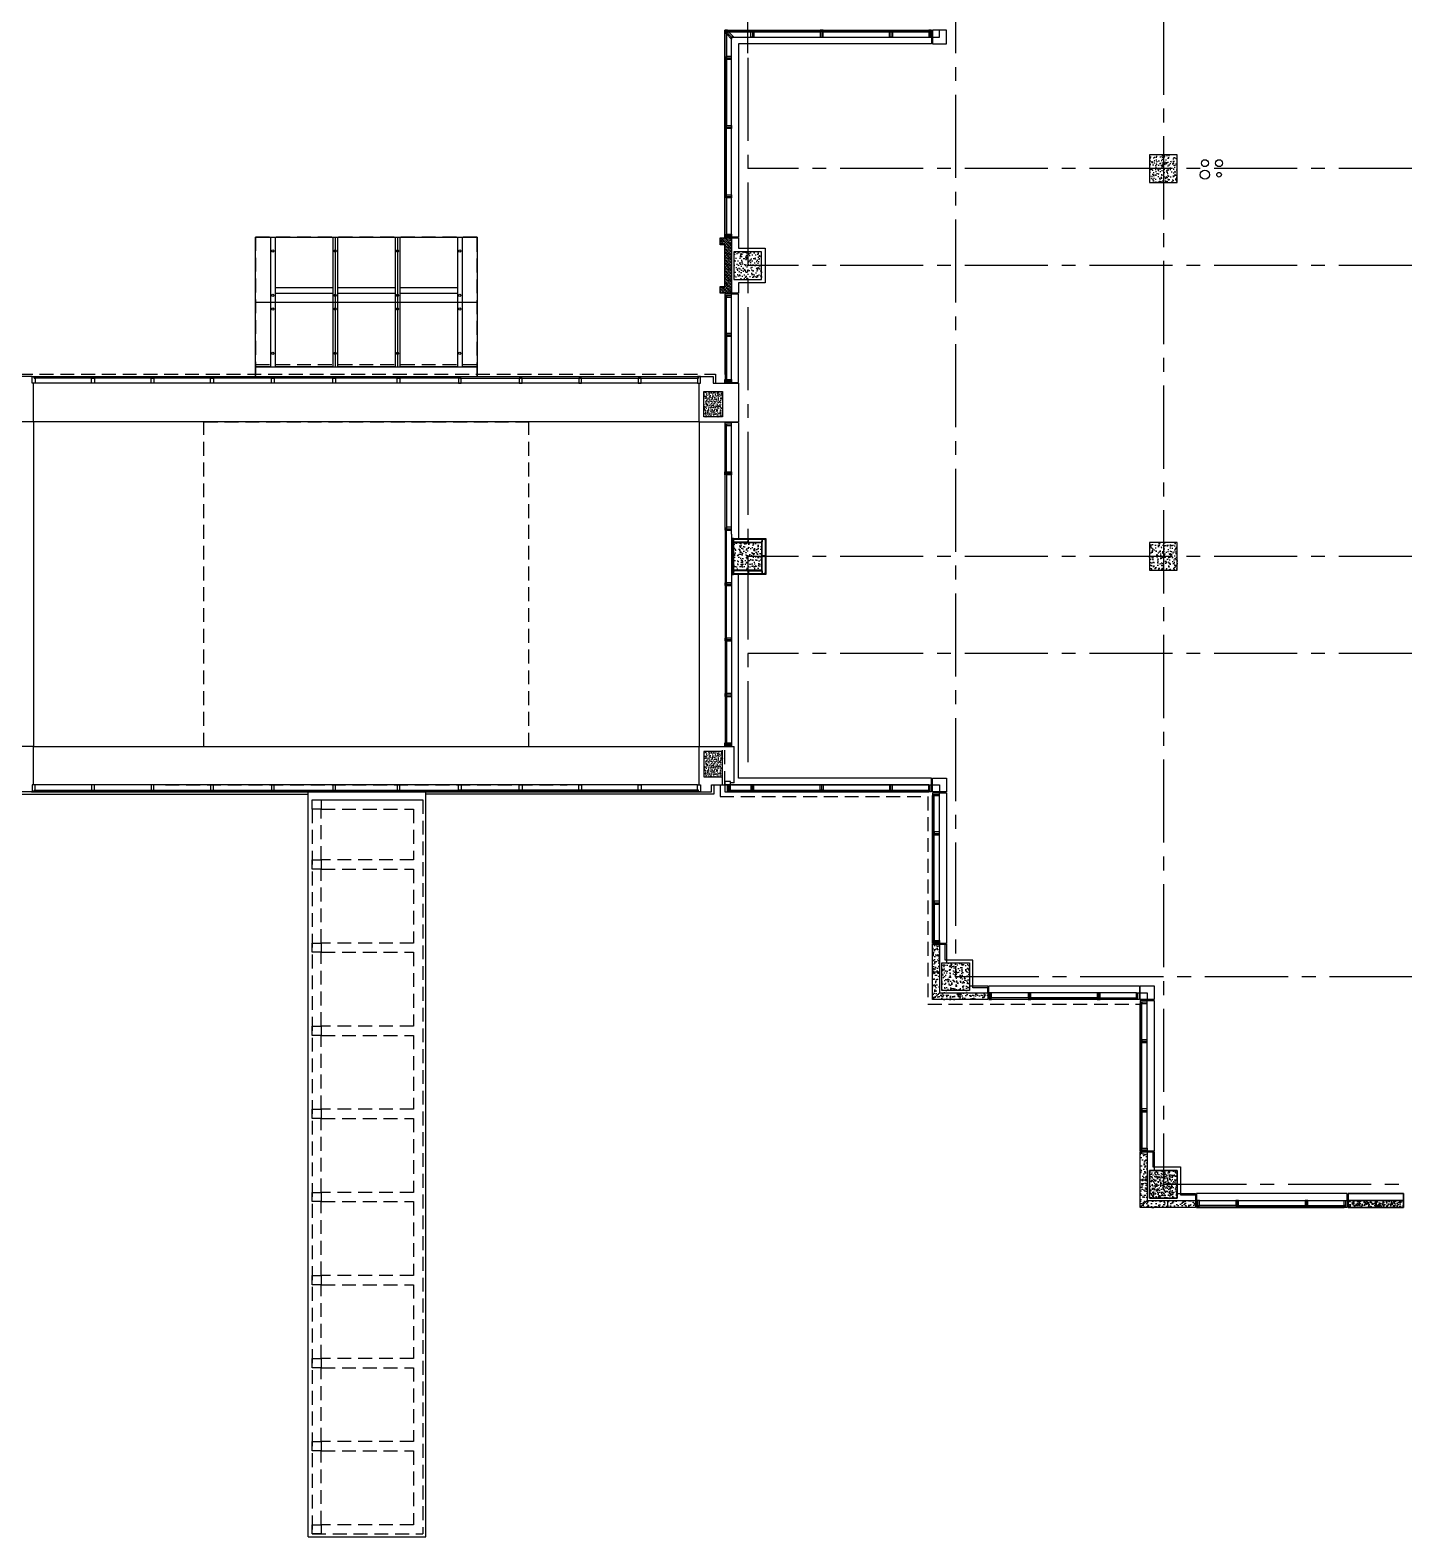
# Model space of a CAD drawing. Header units: inches. Extents: x 2920 to 9107, y 1541 to 7121.
# Drawn here: x 5722 to 6912, y 5025 to 6330 of the extents above; entities that cross this region are included whole.
import ezdxf

# ---------------------------------------------------------------- set-up
doc = ezdxf.new("R2010")
doc.units = ezdxf.units.IN
doc.header["$LTSCALE"] = 96
doc.header["$MEASUREMENT"] = 0
doc.header["$PDSIZE"] = 1.5
doc.linetypes.add('CENTER2', pattern=[1.125, 0.75, -0.125, 0.125, -0.125])
doc.linetypes.add('HIDDEN2', pattern=[0.1875, 0.125, -0.0625])
doc.layers.get('0').update_dxf_attribs({"color": 60, "linetype": 'CONTINUOUS'})
for name, color, linetype in [('A-CYAN', 4, 'CONTINUOUS'), ('A-RED', 1, 'CONTINUOUS'), ('A-RM NAMES 96', 4, 'CONTINUOUS'), ('A-Shade', 254, 'CONTINUOUS'), ('A_0_BLDGRD', 35, 'CENTER2'), ('A_0_CONST', 11, 'CONTINUOUS'), ('A_0_CW_MTL', 3, 'CONTINUOUS'), ('A_0_DIMGRD', 9, 'CENTER2'), ('A_1-7_CW_PC', 2, 'CONTINUOUS'), ('A_1-7_CW_PC_H', 6, 'CONTINUOUS'), ('A_1-8_COL', 7, 'CONTINUOUS'), ('A_1-8_COL_H', 6, 'CONTINUOUS'), ('A_1-8_COL_TEN_GYP', 2, 'CONTINUOUS'), ('A_1-8_CW_GLASS', 1, 'CONTINUOUS'), ('A_1-8_CW_GYP', 2, 'CONTINUOUS'), ('A_1-8_CW_MULL', 2, 'CONTINUOUS'), ('A_1-8_CW_PC', 2, 'CONTINUOUS'), ('A_1-8_CW_PC_H', 6, 'CONTINUOUS'), ('A_1-8_CW_SILL', 9, 'CONTINUOUS'), ('A_1-8_SLEEVE', 9, 'CONTINUOUS'), ('A_1_COL', 7, 'CONTINUOUS'), ('A_1_CW_GLASS', 1, 'CONTINUOUS'), ('A_1_CW_MULL', 2, 'CONTINUOUS'), ('A_2-8_CW_GLASS', 1, 'CONTINUOUS'), ('A_2-8_CW_GYP', 2, 'CONTINUOUS'), ('A_2-8_CW_MULL', 2, 'CONTINUOUS'), ('A_2-8_CW_PC', 2, 'CONTINUOUS'), ('A_2-8_CW_PC_H', 6, 'CONTINUOUS'), ('A_2-8_CW_SILL', 9, 'CONTINUOUS'), ('A_2-FINE', 1, 'CONTINUOUS'), ('A_2_BULKHD', 1, 'CONTINUOUS'), ('A_CLG', 1, 'CONTINUOUS'), ('COVERED WALK', 1, 'CONTINUOUS'), ('Option 3 Floor Pattern', 253, 'CONTINUOUS')]:
    doc.layers.add(name, color=color, linetype=linetype)
pattern_1 = [(140, (-4476, -6744), (0.6275213, 7.172602), [0.75, -8.25]), (85, (-4476, -6744), (-7.5219213, -1.3875133), [0.6, -6.6]), (190.4514, (-4475.948, -6743.402), (-6.8943954, 5.785094), [0.637402, -7.011421]), (136.1842, (-4478, -6744), (1.65519, 10.6724105), [1.125, -12.375]), (186.6356, (-4477.862, -6743.111), (-9.741179, 9.346627), [0.956103, -10.51713]), (81.1842, (-4478, -6744), (-9.741186, 9.34662), [0.9, -9.9]), (111, (-4477.5, -6743), (4.026189, 5.9690705), [0.75, -8.25]), (56, (-4477.5, -6743), (-7.2515005, 2.433153), [0.6, -6.6]), (161.4514, (-4477.1645, -6742.5026), (-3.225305, 8.402226), [0.637402, -7.011421]), (127.5, (-4476, -6744), (-3.3289385, 0.12159855), [0, -6.52, 0, -6.7, 0, -6.625]), (97.5, (-4476, -6744), (-3.9441171, 2.6306954), [0, -3.82, 0, -6.37, 0, -2.525]), (57.5, (-4476, -6746.23), (0.2255487, 5.3382244), [0, -2.5, 0, -7.8, 0, -10.35]), (47.5, (-4476, -6747.23), (-1.0010498, 5.8318617), [0, -3.25, 0, -5.18, 0, -7.35])]

# ---------------------------------------------------------------- blocks, each defined once
blk = doc.blocks.new('COL_1-8_24X24')
at = {"layer": 'A_1-8_COL_H'}
h = blk.add_hatch(dxfattribs=at)
h.set_pattern_fill('AR-CONC,_I', color=256, style=2)
h.set_pattern_definition([(50, (-6180, -6718.462), (7.172602, -0.6275213), [0.75, -8.25]), (355, (-6180, -6718.462), (-1.3875133, 7.5219213), [0.6, -6.6]), (100.4514, (-6179.402, -6718.5144), (5.785094, 6.8943954), [0.637402, -7.011421]), (46.1842, (-6180, -6716.462), (10.6724105, -1.65519), [1.125, -12.375]), (96.6356, (-6179.111, -6716.6), (9.346627, 9.741179), [0.956103, -10.51713]), (351.1842, (-6180, -6716.462), (9.34662, 9.741186), [0.9, -9.9]), (21, (-6179, -6716.962), (5.9690705, -4.026189), [0.75, -8.25]), (326, (-6179, -6716.962), (2.4331533, 7.2515005), [0.6, -6.6]), (71.4514, (-6178.5026, -6717.2976), (8.4022263, 3.225305), [0.637402, -7.011421]), (37.5, (-6180, -6718.462), (0.12159855, 3.32893854), [0, -6.52, 0, -6.7, 0, -6.625]), (7.5, (-6180, -6718.462), (2.6306954, 3.9441171), [0, -3.82, 0, -6.37, 0, -2.525]), (327.5, (-6182.23, -6718.462), (5.3382244, -0.2255487), [0, -2.5, 0, -7.8, 0, -10.35]), (317.5, (-6183.23, -6718.462), (5.8318617, 1.0010498), [0, -3.25, 0, -5.18, 0, -7.35])])
h.paths.add_polyline_path([(-12, -12), (12, -12), (12, 12), (-12, 12)])
at = {"layer": 'A_0_CONST'}
blk.add_point((0, 0), dxfattribs=at)
at = {"layer": 'A_1-8_COL'}
blk.add_lwpolyline([(-12, -12), (12, -12), (12, 12), (-12, 12)], close=True, dxfattribs=at)
blk = doc.blocks.new('MUL_1-8_EX2')
at = {"layer": 'A_0_CONST'}
blk.add_line((0, 0), (0, -6), dxfattribs=at)
at = {"layer": 'A_1-8_CW_MULL'}
blk.add_lwpolyline([(-1.25, -6), (-1.25, 0), (1.25, 0), (1.25, -0.5), (0.5, -0.5), (0.5, -1.5), (1.25, -1.5), (1.25, -6)], close=True, dxfattribs=at)
blk = doc.blocks.new('MUL_1-8_EX1')
at = {"layer": 'A_0_CONST'}
blk.add_line((0, 0), (0, -6), dxfattribs=at)
at = {"layer": 'A_1-8_CW_MULL'}
blk.add_lwpolyline([(0.5, -1.5), (1.25, -1.5), (1.25, -6), (-1.25, -6), (-1.25, -1.5), (-0.5, -1.5), (-0.5, -0.5), (-1.25, -0.5), (-1.25, 0), (1.25, 0), (1.25, -0.5), (0.5, -0.5)], close=True, dxfattribs=at)
blk = doc.blocks.new('MUL_1-8_EX4')
at = {"layer": 'A_0_CONST'}
blk.add_line((0, 0), (-6, -6), dxfattribs=at)
at = {"layer": 'A_1-8_CW_MULL'}
blk.add_lwpolyline([(0, 0), (-2.5, 0), (-2.5, -0.5), (-1.8, -0.5), (-1.8, -1.5), (-3.3, -1.5), (-7.8, -6), (-6, -6), (-6, -7.8), (-1.5, -3.3), (-1.5, -1.8), (-0.5, -1.8), (-0.5, -2.5), (0, -2.5)], close=True, dxfattribs=at)
blk = doc.blocks.new('PRE_1-8_COL1')
at = {"layer": 'A_1-8_CW_PC_H'}
h = blk.add_hatch(dxfattribs=at)
h.set_pattern_fill('AR-CONC', color=256, style=0)
h.set_pattern_definition([(50, (-5100, -6744), (7.172602, -0.6275213), [0.75, -8.25]), (355, (-5100, -6744), (-1.3875133, 7.5219213), [0.6, -6.6]), (100.4514, (-5099.402, -6744.052), (5.785094, 6.8943954), [0.637402, -7.011421]), (46.1842, (-5100, -6742), (10.6724105, -1.65519), [1.125, -12.375]), (96.6356, (-5099.111, -6742.138), (9.346627, 9.741179), [0.956103, -10.51713]), (351.1842, (-5100, -6742), (9.34662, 9.741186), [0.9, -9.9]), (21, (-5099, -6742.5), (5.9690705, -4.026189), [0.75, -8.25]), (326, (-5099, -6742.5), (2.433153, 7.2515005), [0.6, -6.6]), (71.4514, (-5098.5026, -6742.8355), (8.4022263, 3.225305), [0.637402, -7.011421]), (37.5, (-5100, -6744), (0.12159855, 3.3289385), [0, -6.52, 0, -6.7, 0, -6.625]), (7.5, (-5100, -6744), (2.6306954, 3.9441171), [0, -3.82, 0, -6.37, 0, -2.525]), (327.5, (-5102.23, -6744), (5.3382244, -0.2255487), [0, -2.5, 0, -7.8, 0, -10.35]), (317.5, (-5103.23, -6744), (5.8318617, 1.0010498), [0, -3.25, 0, -5.18, 0, -7.35])])
h.paths.add_polyline_path([(-24, -6), (24, -6), (24, 0), (-24, 0)])
at = {"layer": 'A_0_CONST'}
blk.add_line((0, 0), (0, -6), dxfattribs=at)
at = {"layer": 'A_1-8_CW_PC'}
blk.add_lwpolyline([(-24, -6), (24, -6), (24, 0), (-24, 0)], close=True, dxfattribs=at)
blk = doc.blocks.new('PRE_1-8_COL2')
at = {"layer": 'A_1-8_CW_PC_H'}
h = blk.add_hatch(dxfattribs=at)
h.set_pattern_fill('AR-CONC', color=256, angle=90, style=0)
h.set_pattern_definition([(140, (-4476, -6744), (0.6275213, 7.172602), [0.75, -8.25]), (85, (-4476, -6744), (-7.5219213, -1.3875133), [0.6, -6.6]), (190.4514, (-4475.948, -6743.402), (-6.8943954, 5.785094), [0.637402, -7.011421]), (136.1842, (-4478, -6744), (1.65519, 10.6724105), [1.125, -12.375]), (186.6356, (-4477.862, -6743.111), (-9.741179, 9.346627), [0.956103, -10.51713]), (81.1842, (-4478, -6744), (-9.741186, 9.34662), [0.9, -9.9]), (111, (-4477.5, -6743), (4.026189, 5.9690705), [0.75, -8.25]), (56, (-4477.5, -6743), (-7.2515005, 2.433153), [0.6, -6.6]), (161.4514, (-4477.1645, -6742.5026), (-3.225305, 8.402226), [0.637402, -7.011421]), (127.5, (-4476, -6744), (-3.3289385, 0.12159855), [0, -6.52, 0, -6.7, 0, -6.625]), (97.5, (-4476, -6744), (-3.9441171, 2.6306954), [0, -3.82, 0, -6.37, 0, -2.525]), (57.5, (-4476, -6746.23), (0.2255487, 5.3382244), [0, -2.5, 0, -7.8, 0, -10.35]), (47.5, (-4476, -6747.23), (-1.0010498, 5.8318617), [0, -3.25, 0, -5.18, 0, -7.35])])
h.paths.add_polyline_path([(6, -48), (6, -6), (48, -6), (48, 0), (0, 0), (0, -48)])
at = {"layer": 'A_0_CONST'}
for p, q in [((6, -6), (0, 0)), ((24, 0), (24, -6)), ((0, -24), (6, -24))]:
    blk.add_line(p, q, dxfattribs=at)
at = {"layer": 'A_1-8_CW_PC'}
blk.add_lwpolyline([(6, -48), (6, -6), (48, -6), (48, 0), (0, 0), (0, -48)], close=True, dxfattribs=at)
blk = doc.blocks.new('MUL_2-8_EX2')
at = {"layer": 'A_0_CONST'}
blk.add_line((0, 0), (0, -6), dxfattribs=at)
at = {"layer": 'A_2-8_CW_MULL'}
blk.add_lwpolyline([(-1.25, -6), (-1.25, 0), (1.25, 0), (1.25, -0.5), (0.5, -0.5), (0.5, -1.5), (1.25, -1.5), (1.25, -6)], close=True, dxfattribs=at)
blk = doc.blocks.new('MUL_2-8_EX1')
at = {"layer": 'A_0_CONST'}
blk.add_line((0, 0), (0, -6), dxfattribs=at)
at = {"layer": 'A_2-8_CW_MULL'}
blk.add_lwpolyline([(-0.5, -1.5), (-1.25, -1.5), (-1.25, -6), (1.25, -6), (1.25, -1.5), (0.5, -1.5), (0.5, -0.5), (1.25, -0.5), (1.25, 0), (-1.25, 0), (-1.25, -0.5), (-0.5, -0.5)], close=True, dxfattribs=at)
blk = doc.blocks.new('PRE_2-8_COL2')
at = {"layer": 'A_2-8_CW_PC_H'}
h = blk.add_hatch(dxfattribs=at)
h.set_pattern_fill('AR-CONC', color=256, angle=90, style=0)
h.set_pattern_definition(pattern_1)
h.paths.add_polyline_path([(6, -48), (6, -6), (48, -6), (48, 0), (0, 0), (0, -48)])
at = {"layer": 'A_2-8_CW_PC'}
blk.add_lwpolyline([(6, -48), (6, -6), (48, -6), (48, 0), (0, 0), (0, -48)], close=True, dxfattribs=at)
blk = doc.blocks.new('PRE_1-7_COL2')
at = {"layer": 'A_1-7_CW_PC_H'}
h = blk.add_hatch(dxfattribs=at)
h.set_pattern_fill('AR-CONC', color=256, angle=90, style=0)
h.set_pattern_definition(pattern_1)
h.paths.add_polyline_path([(6, -48), (6, -6), (48, -6), (48, 0), (0, 0), (0, -48)])
at = {"layer": 'A_0_CONST'}
for p, q in [((6, -6), (0, 0)), ((24, 0), (24, -6)), ((0, -24), (6, -24))]:
    blk.add_line(p, q, dxfattribs=at)
at = {"layer": 'A_1-7_CW_PC'}
blk.add_lwpolyline([(6, -48), (6, -6), (48, -6), (48, 0), (0, 0), (0, -48)], close=True, dxfattribs=at)
blk = doc.blocks.new('2.5in-C-Stud')
at = {"layer": 'A-CYAN'}
for p, q in [((0, 1), (0, 0)), ((0, 1), (0.25, 1)), ((0, 0), (2.5, 0)), ((0.0625, 0.9375), (0.25, 0.9375)), ((0.0625, 0.0625), (0.0625, 0.9375)), ((2.4375, 0.0625), (0.0625, 0.0625)), ((0.25, 0.9375), (0.25, 1)), ((2.5, 1), (2.25, 1)), ((2.25, 0.9375), (2.25, 1)), ((2.4375, 0.9375), (2.25, 0.9375)), ((2.4375, 0.9375), (2.4375, 0.0625)), ((2.5, 0), (2.5, 1))]:
    blk.add_line(p, q, dxfattribs=at)

msp = doc.modelspace()

# ---------------------------------------------------------------- hatches: boundary and pattern name
at = {"linetype": 'Continuous'}
h = msp.add_hatch(dxfattribs=at)
h.set_pattern_fill('AR-CONC', color=6, scale=0.5, angle=540, style=0)
h.set_pattern_definition([(230, (60531.227, 43932.4945), (-3.58630091, 0.31376067), [0.375, -4.125]), (175, (60531.227, 43932.4945), (0.69375667, -3.76096067), [0.3, -3.3]), (280.4514, (60530.928, 43932.5206), (-2.8925469, -3.44719771), [0.31870095, -3.50571056]), (226.1842, (60531.227, 43931.4945), (-5.33620524, 0.82759507), [0.5625, -6.1875]), (276.6356, (60530.782, 43931.5634), (-4.67331353, -4.87058935), [0.47805144, -5.258565]), (171.1842, (60531.227, 43931.4945), (-4.67330973, -4.870593), [0.45, -4.95]), (201, (60530.727, 43931.7445), (-2.98453526, 2.01309445), [0.375, -4.125]), (146, (60530.727, 43931.7445), (-1.21657666, -3.62575023), [0.3, -3.3]), (251.4514, (60530.478, 43931.9122), (-4.20111314, -1.61265248), [0.31870095, -3.50571056]), (217.5, (60531.2269, 43932.4945), (-0.060799277, -1.66446927), [0, -3.26, 0, -3.35, 0, -3.3125]), (187.5, (60531.2269, 43932.4945), (-1.315347687, -1.97205856), [0, -1.91, 0, -3.185, 0, -1.2625]), (147.5, (60532.3419, 43932.4945), (-2.66911218, 0.11277436), [0, -1.25, 0, -3.9, 0, -5.175]), (137.5, (60532.8419, 43932.4945), (-2.91593085, -0.50052491), [0, -1.625, 0, -2.59, 0, -3.675])])
h.paths.add_polyline_path([(6306, 6017), (6322, 6017), (6322, 5995), (6306, 5995)])
h = msp.add_hatch(dxfattribs=at)
h.set_pattern_fill('AR-CONC', color=6, scale=0.5, angle=540, style=0)
h.set_pattern_definition([(230, (60531.227, 43620.4945), (-3.58630091, 0.31376067), [0.375, -4.125]), (175, (60531.227, 43620.4945), (0.69375667, -3.76096067), [0.3, -3.3]), (280.4514, (60530.928, 43620.5206), (-2.8925469, -3.44719771), [0.31870095, -3.50571056]), (226.1842, (60531.227, 43619.4945), (-5.33620524, 0.82759507), [0.5625, -6.1875]), (276.6356, (60530.782, 43619.5634), (-4.67331353, -4.87058935), [0.47805144, -5.258565]), (171.1842, (60531.227, 43619.4945), (-4.67330973, -4.870593), [0.45, -4.95]), (201, (60530.727, 43619.7445), (-2.98453526, 2.01309445), [0.375, -4.125]), (146, (60530.727, 43619.7445), (-1.21657666, -3.62575023), [0.3, -3.3]), (251.4514, (60530.478, 43619.9122), (-4.20111314, -1.61265248), [0.31870095, -3.50571056]), (217.5, (60531.2269, 43620.4945), (-0.060799277, -1.66446927), [0, -3.26, 0, -3.35, 0, -3.3125]), (187.5, (60531.2269, 43620.4945), (-1.315347687, -1.97205856), [0, -1.91, 0, -3.185, 0, -1.2625]), (147.5, (60532.3419, 43620.4945), (-2.66911218, 0.11277436), [0, -1.25, 0, -3.9, 0, -5.175]), (137.5, (60532.8419, 43620.4945), (-2.91593085, -0.50052491), [0, -1.625, 0, -2.59, 0, -3.675])])
h.paths.add_polyline_path([(6306, 5705), (6322, 5705), (6322, 5683), (6306, 5683)])
h = msp.add_hatch(dxfattribs=at)
h.set_pattern_fill('AR-CONC', color=6, scale=0.5, angle=540, style=0)
h.set_pattern_definition([(230, (60531.227, 43620.4945), (-3.58630091, 0.31376067), [0.375, -4.125]), (175, (60531.227, 43620.4945), (0.69375667, -3.76096067), [0.3, -3.3]), (280.4514, (60530.928, 43620.5206), (-2.8925469, -3.44719771), [0.31870095, -3.50571056]), (226.1842, (60531.227, 43619.4945), (-5.33620524, 0.82759507), [0.5625, -6.1875]), (276.6356, (60530.782, 43619.5634), (-4.67331353, -4.87058935), [0.47805144, -5.258565]), (171.1842, (60531.227, 43619.4945), (-4.67330973, -4.870593), [0.45, -4.95]), (201, (60530.727, 43619.7445), (-2.98453526, 2.01309445), [0.375, -4.125]), (146, (60530.727, 43619.7445), (-1.21657666, -3.62575023), [0.3, -3.3]), (251.4514, (60530.478, 43619.9122), (-4.20111314, -1.61265248), [0.31870095, -3.50571056]), (217.5, (60531.2269, 43620.4945), (-0.060799277, -1.66446927), [0, -3.26, 0, -3.35, 0, -3.3125]), (187.5, (60531.2269, 43620.4945), (-1.315347687, -1.97205856), [0, -1.91, 0, -3.185, 0, -1.2625]), (147.5, (60532.3419, 43620.4945), (-2.66911218, 0.11277436), [0, -1.25, 0, -3.9, 0, -5.175]), (137.5, (60532.8419, 43620.4945), (-2.91593085, -0.50052491), [0, -1.625, 0, -2.59, 0, -3.675])])
h.paths.add_polyline_path([(6306, 5705), (6322, 5705), (6322, 5683), (6306, 5683)])
at = {"layer": 'A-Shade', "linetype": 'Continuous'}
msp.add_hatch(color=256, dxfattribs=at).paths.add_polyline_path([(6320, 6102), (6320, 6108), (6324, 6108), (6324, 6144), (6320, 6144), (6320, 6150), (6330, 6150), (6330, 6102)])
at = {"layer": 'A_0_CW_MTL'}
h = msp.add_hatch(dxfattribs=at)
h.set_pattern_fill('BRASS', color=8, scale=9, angle=585, style=0)
h.set_pattern_definition([(315, (12770.8493, 2455.5197), (-1.59099026, -1.59099026), []), (315, (12770.0538, 2454.7242), (-1.59099026, -1.59099026), [1.125, -0.5625])])
h.paths.add_polyline_path([(6320, 6102), (6320, 6108), (6324, 6108), (6324, 6144), (6320, 6144), (6320, 6150), (6330, 6150), (6330, 6102)])

# ---------------------------------------------------------------- linework, layer by layer
for points in [[(5775.4994434, 6028.4999055), (5777.9994434, 6028.5), (5777.9996134, 6024), (5775.4996134, 6023.9999055), (5775.4994434, 6028.4999055)], [(5826.9993836, 6028.4999055), (5829.4993836, 6028.5), (5829.4995536, 6024), (5826.9995536, 6023.9999055), (5826.9993836, 6028.4999055)], [(5878.4993238, 6028.4999528), (5880.9993238, 6028.5000472), (5880.9994938, 6024.0000472), (5878.4994938, 6023.9999528), (5878.4993238, 6028.4999528)], [(5931.2494906, 6028.4999528), (5933.7494906, 6028.5000472), (5933.7496606, 6024.0000472), (5931.2496606, 6023.9999528), (5931.2494906, 6028.4999528)], [(5984.3808374, 6028.4999528), (5986.8808374, 6028.5000472), (5986.8810074, 6024.0000472), (5984.3810074, 6023.9999528), (5984.3808374, 6028.4999528)], [(6040.1308374, 6028.4999528), (6042.6308374, 6028.5000472), (6042.6310074, 6024.0000472), (6040.1310074, 6023.9999528), (6040.1308374, 6028.4999528)], [(6095.7558374, 6028.5), (6093.2558374, 6028.4999055), (6093.2560074, 6023.9999055), (6095.7560074, 6024), (6095.7558374, 6028.5)], [(6148.4992041, 6028.5000944), (6145.9992041, 6028.5), (6145.9993741, 6024), (6148.4993741, 6024.0000944), (6148.4992041, 6028.5000944)], [(6199.9991443, 6028.5), (6197.4991443, 6028.4999055), (6197.4993143, 6023.9999055), (6199.9993143, 6024), (6199.9991443, 6028.5)], [(6251.4990845, 6028.5), (6248.9990845, 6028.4999055), (6248.9992545, 6023.9999055), (6251.4992545, 6024), (6251.4990845, 6028.5)], [(5775.4994434, 5671.5000944), (5777.9994434, 5671.5), (5777.9996134, 5676), (5775.4996134, 5676.0000944), (5775.4994434, 5671.5000944)], [(5826.9993836, 5671.5000944), (5829.4993836, 5671.5), (5829.4995536, 5676), (5826.9995536, 5676.0000944), (5826.9993836, 5671.5000944)], [(5878.4993238, 5671.5000472), (5880.9993238, 5671.4999528), (5880.9994938, 5675.9999528), (5878.4994938, 5676.0000472), (5878.4993238, 5671.5000472)], [(5931.2494906, 5671.5000472), (5933.7494906, 5671.4999528), (5933.7496606, 5675.9999528), (5931.2496606, 5676.0000472), (5931.2494906, 5671.5000472)], [(5984.3808374, 5671.5000472), (5986.8808374, 5671.4999528), (5986.8810074, 5675.9999528), (5984.3810074, 5676.0000472), (5984.3808374, 5671.5000472)], [(6040.1308374, 5671.5000472), (6042.6308374, 5671.4999528), (6042.6310074, 5675.9999528), (6040.1310074, 5676.0000472), (6040.1308374, 5671.5000472)], [(6095.7558374, 5671.5), (6093.2558374, 5671.5000944), (6093.2560074, 5676.0000944), (6095.7560074, 5676), (6095.7558374, 5671.5)], [(6148.4992041, 5671.4999055), (6145.9992041, 5671.5), (6145.9993741, 5676), (6148.4993741, 5675.9999055), (6148.4992041, 5671.4999055)], [(6199.9991443, 5671.5), (6197.4991443, 5671.5000944), (6197.4993143, 5676.0000944), (6199.9993143, 5676), (6199.9991443, 5671.5)], [(6251.4990845, 5671.5), (6248.9990845, 5671.5000944), (6248.9992545, 5676.0000944), (6251.4992545, 5676), (6251.4990845, 5671.5)]]:
    msp.add_lwpolyline(points)
at = {"layer": 'A-RED'}
for points in [[(6331.5, 5874.5), (6331.5, 5886.5)], [(6343.5, 5886.5), (6332.5, 5886.5)], [(6344.5, 5886.5), (6355.5, 5886.5)], [(6356.5, 5874.5), (6356.5, 5886.5)], [(6331.5, 5861.5), (6331.5, 5874.5)], [(6356.5, 5861.5), (6356.5, 5873.5)], [(6343.5, 5861.5), (6332.5, 5861.5)], [(6344.5, 5861.5), (6355.5, 5861.5)]]:
    msp.add_lwpolyline(points, dxfattribs=at)
at = {"layer": 'A-RM NAMES 96', "linetype": 'Continuous'}
for points in [[(6330.71875, 5858.375), (6330.6875, 5858.375), (6330.65625, 5858.375), (6330.65625, 5889.625), (6330.71875, 5889.625), (6330.71875, 5889.625)], [(6330.71875, 5889.625), (6331.46875, 5889.625), (6331.46875, 5889.5625), (6330.71875, 5889.5625)], [(6330.71875, 5889.5625), (6330.71875, 5858.4375)], [(6330.71875, 5858.375), (6331.46875, 5858.375), (6331.46875, 5858.4375), (6330.71875, 5858.4375)]]:
    msp.add_lwpolyline(points, dxfattribs=at)
at = {"layer": 'A-RM NAMES 96', "linetype": 'Continuous', "const_width": 0.03125}
for points in [[(6330.8036325, 5889.4913815), (6330.8036325, 5888.7828404), (6331.4252479, 5888.0420933), (6331.4252479, 5887.120198)], [(6331.5, 5889.625), (6331.5, 5889.125), (6332, 5889.125), (6332, 5889.625)], [(6330.8036325, 5858.5086184), (6330.8036325, 5859.2171596), (6331.4252479, 5859.9579066), (6331.4252479, 5860.8798019)], [(6331.5, 5858.375), (6331.5, 5858.875), (6332, 5858.875), (6332, 5858.375)]]:
    msp.add_lwpolyline(points, dxfattribs=at)
at = {"layer": 'A-RM NAMES 96', "linetype": 'Continuous'}
for centre in [(5932.5060074, 6138.75), (5986.5060074, 6138.75), (6040.5060074, 6138.75), (6094.5060074, 6138.75), (5932.5060074, 6100.3179877), (5986.5060074, 6100.3179877), (6040.5060074, 6100.3179877), (6094.5060074, 6100.3179877), (5932.5060074, 6088.3179877), (5986.5060074, 6088.3179877), (6040.5060074, 6088.3179877), (6094.5060074, 6088.3179877), (5932.5060074, 6049.8859754), (5986.5060074, 6049.8859754), (6040.5060074, 6049.8859754), (6094.5060074, 6049.8859754)]:
    msp.add_circle(centre, 1, dxfattribs=at)
at = {"layer": 'A_0_BLDGRD'}
for p, q in [((6704, 6670), (6704, 5330)), ((6524, 6490), (6524, 5510)), ((6344, 6306), (6344, 5695.6092169)), ((8872, 6210), (6344, 6210)), ((8872, 6126), (6344, 6126)), ((8872, 5874), (6344, 5874)), ((8872, 5790), (6344, 5790)), ((6524, 5510), (8872, 5510)), ((6704, 5330), (8872, 5330))]:
    msp.add_line(p, q, dxfattribs=at)
at = {"layer": 'A_0_CW_MTL'}
msp.add_lwpolyline([(6320, 6102), (6320, 6108), (6324, 6108), (6324, 6144), (6320, 6144), (6320, 6150), (6330, 6150), (6330, 6102)], close=True, dxfattribs=at)
at = {"layer": 'A_0_DIMGRD'}
msp.add_line((6344, 6310), (6344, 7086), dxfattribs=at)
at = {"layer": 'A_1-8_COL_TEN_GYP'}
for p, q in [((6332.25, 5677.7442316), (6332.25, 5709.250014)), ((6324, 5670), (6326, 5670)), ((6332.25, 5677.7442316), (6328.9942317, 5677.7442316))]:
    msp.add_line(p, q, dxfattribs=at)
for points in [[(5724.0062464, 6030), (5714.5062464, 6030), (5714.5062464, 6024), (5703, 6024)], [(6331.5, 5889), (6359, 5889), (6359, 5859), (6331.5, 5859)], [(6332, 5889.625), (6359.625, 5889.625), (6359.625, 5858.375), (6332, 5858.375)], [(5725.2562604, 5676), (5725.2562604, 5701.625), (5725.2562604, 5709.25), (5694.7562464, 5709.25), (5694.7562464, 5677.7442316)], [(6301.75, 5676), (6301.75, 5701.625014), (6301.75, 5709.250014), (6332.25, 5709.250014), (6332.25, 5709.250014), (6332.25, 5709.250014)], [(5725.5, 5670), (5714.5062464, 5670), (5714.5062464, 5676), (5703.0062464, 5676), (5703.0062464, 5670)], [(6303, 5670), (6312.5, 5670), (6312.5, 5676), (6324, 5676), (6324, 5670)], [(6328.4942317, 5670), (6326, 5670)], [(6552, 5495.25), (6552, 5500.25), (6539, 5500.25), (6539, 5524.25), (6515, 5524.25), (6515, 5538), (6510, 5538)], [(6690, 5358), (6695, 5358), (6695, 5345), (6719, 5345), (6719, 5321), (6732, 5321), (6732, 5316)]]:
    msp.add_lwpolyline(points, dxfattribs=at)
for points in [[(6324, 5678.9942316), (6324, 5676), (6328.9942317, 5676), (6328.9942317, 5678.9942316)], [(6324, 5670), (6326.4942317, 5670), (6326.4942317, 5676), (6324, 5676)]]:
    msp.add_lwpolyline(points, close=True, dxfattribs=at)
at = {"layer": 'A_1-8_CW_GLASS'}
for p, q in [((6324.5, 6307.25), (6324.5, 6327.5)), ((6325.5, 6326.732233), (6325.5, 6307.25)), ((6346.75, 6329.5), (6326.5, 6329.5)), ((6327.2677669, 6328.5), (6346.75, 6328.5)), ((6349.25, 6329.5), (6406.75, 6329.5)), ((6349.25, 6328.5), (6406.75, 6328.5)), ((6409.25, 6329.5), (6466.75, 6329.5)), ((6409.25, 6328.5), (6466.75, 6328.5)), ((6500.75, 6329.5), (6469.25, 6329.5)), ((6469.25, 6328.5), (6500.75, 6328.5)), ((6324.5, 6304.75), (6324.5, 6247.25)), ((6325.5, 6304.75), (6325.5, 6247.25)), ((6324.5, 6187.25), (6324.5, 6244.75)), ((6325.5, 6187.25), (6325.5, 6244.75)), ((6324.5, 6153.25), (6324.5, 6184.75)), ((6325.5, 6184.75), (6325.5, 6153.25)), ((6324.5120147, 6098.75), (6324.5120147, 6067.25)), ((6325.5120147, 6067.25), (6325.5120147, 6098.75)), ((6324.5120147, 6064.75), (6324.5120147, 6026.5)), ((6325.5120147, 6064.75), (6325.5120147, 6027.25)), ((6326.5, 5671.5), (6346.75, 5671.5)), ((6346.75, 5670.5), (6326.5, 5670.5)), ((6349.25, 5671.5), (6406.75, 5671.5)), ((6349.25, 5670.5), (6406.75, 5670.5)), ((6409.25, 5671.5), (6466.75, 5671.5)), ((6409.25, 5670.5), (6466.75, 5670.5)), ((6469.25, 5671.5), (6500.75, 5671.5)), ((6500.75, 5670.5), (6469.25, 5670.5)), ((6504.5, 5666.75), (6504.5, 5635.25)), ((6505.5, 5635.25), (6505.5, 5666.75)), ((6504.5, 5575.25), (6504.5, 5632.75)), ((6505.5, 5575.25), (6505.5, 5632.75)), ((6504.5, 5541.25), (6504.5, 5572.75)), ((6505.5, 5572.75), (6505.5, 5541.25)), ((6586.75, 5491.5), (6555.25, 5491.5)), ((6555.25, 5490.5), (6586.75, 5490.5)), ((6646.75, 5491.5), (6589.25, 5491.5)), ((6646.75, 5490.5), (6589.25, 5490.5)), ((6649.25, 5491.5), (6680.75, 5491.5)), ((6680.75, 5490.5), (6649.25, 5490.5)), ((6684.5, 5395.25), (6684.5, 5452.75)), ((6685.5, 5395.25), (6685.5, 5452.75))]:
    msp.add_line(p, q, dxfattribs=at)
at = {"layer": 'A_1-8_CW_GYP'}
for p, q in [((6324, 6150), (6330, 6150)), ((6324, 6150), (6330, 6150)), ((6324, 6150), (6330, 6150)), ((6324, 6150), (6330, 6150)), ((5725.2625931, 5990.75), (5725.2625931, 6024)), ((6301.75, 5990.75), (6301.75, 6024)), ((6336.0120147, 6024), (6336.0066802, 5990.75)), ((6301.75, 5990.75), (6336.0066802, 5990.75))]:
    msp.add_line(p, q, dxfattribs=at)
for points in [[(6329.7818991, 6150), (6336, 6150), (6336, 6141), (6359, 6141), (6359, 6111), (6336, 6111), (6336, 6102), (6330, 6102)], [(5725.2625931, 5990.75), (5725.2625931, 5990.75), (5691, 5990.75), (5691, 5990.75), (5691, 5990.75)], [(6864, 5316), (6864, 5322), (6912, 5322), (6912, 5316)]]:
    msp.add_lwpolyline(points, dxfattribs=at)
at = {"layer": 'A_1-8_CW_MULL'}
msp.add_line((6323.9817388, 6024), (6336.0120147, 6024), dxfattribs=at)
for points in [[(6504, 6324), (6510, 6324), (6510, 6330), (6504, 6330)], [(5724.0062464, 6024), (5724.0062464, 6030), (5726.5062464, 6030), (5726.5062464, 6029.5), (5725.6312464, 6029.5), (5725.6312464, 6028.5), (5726.5062464, 6028.5), (5726.5062464, 6024)], [(6303, 6024), (6303, 6030), (6300.5, 6030), (6300.5, 6029.5), (6301.375, 6029.5), (6301.375, 6028.5), (6300.5, 6028.5), (6300.5, 6024)], [(5724.0062464, 5676), (5724.0062464, 5670), (5726.5062464, 5670), (5726.5062464, 5670.5), (5725.6312464, 5670.5), (5725.6312464, 5671.5), (5726.5062464, 5671.5), (5726.5062464, 5676)], [(6303, 5676), (6303, 5670), (6300.5, 5670), (6300.5, 5670.5), (6301.375, 5670.5), (6301.375, 5671.5), (6300.5, 5671.5), (6300.5, 5676)], [(6504, 5676), (6510, 5676), (6510, 5670), (6504, 5670)]]:
    msp.add_lwpolyline(points, close=True, dxfattribs=at)
for points in [[(6303, 6030), (6314, 6030), (6314, 6024)], [(6314, 6024), (6314, 6024), (6324, 6024)]]:
    msp.add_lwpolyline(points, dxfattribs=at)
at = {"layer": 'A_1-8_CW_SILL'}
for p, q in [((5726.5062464, 6030), (6300.5, 6030)), ((6300.5, 6024), (5726.5062464, 6024)), ((6336.0059182, 5990), (6336.0118022, 5889.625)), ((6336.0058816, 5682), (6336.0119367, 5858.375)), ((5723.5, 5670), (6305.5120147, 5670)), ((6300.5, 5676), (5726.5062464, 5676)), ((6504, 5541.25), (6504, 5666.75)), ((6510, 5541.25), (6510, 5666.75)), ((6680.75, 5496), (6555.25, 5496)), ((6680.75, 5490), (6555.25, 5490))]:
    msp.add_line(p, q, dxfattribs=at)
for points in [[(6324, 6153.25), (6324, 6330), (6500.75, 6330)], [(6503.25, 6324), (6503.25, 6318), (6336, 6318), (6336, 6150.75), (6330, 6150.75)], [(6330, 6153.25), (6330, 6324), (6500.75, 6324)], [(6504, 6324), (6504, 6318), (6516, 6318), (6516, 6330), (6510, 6330)], [(6330.0120147, 6024.75), (6336.0120147, 6024.75), (6336.0120147, 6101.25), (6330.0120147, 6101.25)], [(6504, 5676), (6504, 5682), (6516, 5682), (6516, 5670), (6510, 5670)], [(6510, 5669.25), (6516, 5669.25), (6516, 5538.75), (6510, 5538.75)], [(6552.75, 5496), (6552.75, 5502), (6683.25, 5502), (6683.25, 5496)], [(6863.25, 5316), (6863.25, 5322), (6732.75, 5322), (6732.75, 5316)]]:
    msp.add_lwpolyline(points, dxfattribs=at)
at = {"layer": 'A_1-8_SLEEVE'}
for centre, radius in [((6740, 6214.75), 3), ((6752.25, 6214.75), 3), ((6740, 6204.75), 4), ((6752.25, 6204.75), 2)]:
    msp.add_circle(centre, radius, dxfattribs=at)
at = {"layer": 'A_1_COL'}
for points in [[(6322, 6017), (6322, 5995), (6306, 5995), (6306, 6017), (6322, 6017)], [(6322, 6017), (6322, 5995), (6306, 5995), (6306, 6017), (6322, 6017)], [(6322, 5705), (6306, 5705), (6306, 5683), (6322, 5683), (6322, 5705)], [(6322, 5705), (6306, 5705), (6306, 5683), (6322, 5683), (6322, 5705)]]:
    msp.add_lwpolyline(points, dxfattribs=at)
at = {"layer": 'A_1_CW_GLASS'}
for points in [[(5776.6109189, 6029.4999475), (5776.6108812, 6028.4999475), (5725.610941, 6028.5018742), (5725.6109787, 6029.5018742), (5776.6109189, 6029.4999475)], [(5828.1108591, 6029.498002), (5828.1108214, 6028.498002), (5776.8608812, 6028.4999381), (5776.8609189, 6029.4999381), (5828.1108591, 6029.498002)], [(5879.6107993, 6029.4960564), (5879.6107616, 6028.4960564), (5828.3608214, 6028.4979925), (5828.3608591, 6029.4979925), (5879.6107993, 6029.4960564)], [(5932.3670864, 6029.4960562), (5932.3670486, 6028.4960562), (5879.8607616, 6028.4960469), (5879.8607993, 6029.4960469), (5932.3670864, 6029.4960562)], [(5985.4920129, 6029.4960564), (5985.4919752, 6028.4960564), (5932.6109282, 6028.4960469), (5932.610966, 6029.4960469), (5985.4920129, 6029.4960564)], [(6041.2423129, 6029.4960564), (6041.2422752, 6028.4960564), (5985.742274, 6028.4960469), (5985.7423118, 6029.4960469), (6041.2423129, 6029.4960564)], [(6094.3673129, 6029.4961036), (6094.3672752, 6028.4961036), (6041.4922737, 6028.4960469), (6041.4923115, 6029.4960469), (6094.3673129, 6029.4961036)], [(6094.6107394, 6029.5019781), (6094.6107017, 6028.5019781), (6147.1106419, 6028.4999948), (6147.1106796, 6029.4999948), (6094.6107394, 6029.5019781)], [(6147.3606796, 6029.4999853), (6147.3606419, 6028.4999853), (6198.6105821, 6028.4980492), (6198.6106198, 6029.4980492), (6147.3606796, 6029.4999853)], [(6198.8606198, 6029.4980397), (6198.8605821, 6028.4980397), (6250.1105223, 6028.4961036), (6250.1105601, 6029.4961036), (6198.8606198, 6029.4980397)], [(6250.3605601, 6029.4960942), (6250.3605223, 6028.4960942), (6301.3546941, 6028.4941677), (6301.3547319, 6029.4941677), (6250.3605601, 6029.4960942)], [(5776.6244434, 5671.5038959), (5776.6244056, 5670.5038959), (5725.6244654, 5670.5058225), (5725.6245032, 5671.5058225), (5776.6244434, 5671.5038959)], [(5828.1243836, 5671.5019503), (5828.1243458, 5670.5019503), (5776.8744056, 5670.5038864), (5776.8744434, 5671.5038864), (5828.1243836, 5671.5019503)], [(5879.6243238, 5671.5000047), (5879.624286, 5670.5000047), (5828.3743458, 5670.5019408), (5828.3743836, 5671.5019408), (5879.6243238, 5671.5000047)], [(5932.3806108, 5671.5000045), (5932.380573, 5670.5000045), (5879.874286, 5670.4999953), (5879.8743238, 5671.4999953), (5932.3806108, 5671.5000045)], [(5985.5055374, 5671.5000047), (5985.5054996, 5670.5000047), (5932.6244526, 5670.4999953), (5932.6244904, 5671.4999953), (5985.5055374, 5671.5000047)], [(6041.2558374, 5671.5000047), (6041.2557996, 5670.5000047), (5985.7557984, 5670.4999953), (5985.7558362, 5671.4999953), (6041.2558374, 5671.5000047)], [(6094.3808374, 5671.5000519), (6094.3807996, 5670.5000519), (6041.5057982, 5670.4999953), (6041.5058359, 5671.4999953), (6094.3808374, 5671.5000519)], [(6094.6242639, 5671.5059264), (6094.6242261, 5670.5059264), (6147.1241663, 5670.5039431), (6147.1242041, 5671.5039431), (6094.6242639, 5671.5059264)], [(6147.3742041, 5671.5039336), (6147.3741663, 5670.5039336), (6198.6241065, 5670.5019975), (6198.6241443, 5671.5019975), (6147.3742041, 5671.5039336)], [(6198.8741443, 5671.5019881), (6198.8741065, 5670.5019881), (6250.1240467, 5670.5000519), (6250.1240845, 5671.5000519), (6198.8741443, 5671.5019881)], [(6250.3740845, 5671.5000425), (6250.3740467, 5670.5000425), (6301.3682186, 5670.498116), (6301.3682563, 5671.498116), (6250.3740845, 5671.5000425)]]:
    msp.add_lwpolyline(points, dxfattribs=at)
at = {"layer": 'A_2-8_CW_GLASS'}
for p, q in [((6324.5120147, 5947.25), (6324.5120147, 5988.125)), ((6325.5120147, 5947.25), (6325.5120147, 5988.125)), ((6324.5120147, 5899.25), (6324.5120147, 5944.75)), ((6325.5120147, 5944.75), (6325.5120147, 5899.25)), ((6324.5120147, 5896.75), (6324.5120147, 5851.25)), ((6325.5120147, 5851.25), (6325.5120147, 5896.75)), ((6324.5120147, 5848.75), (6324.5120147, 5803.25)), ((6325.5120147, 5803.25), (6325.5120147, 5848.75)), ((6324.5120147, 5800.75), (6324.5120147, 5755.25)), ((6325.5120147, 5800.75), (6325.5120147, 5755.25)), ((6324.5120147, 5753.5), (6324.5120147, 5711.875)), ((6325.5120147, 5753.5), (6325.5120147, 5711.875)), ((6684.5, 5486.75), (6684.5, 5455.25)), ((6685.5, 5455.25), (6685.5, 5486.75)), ((6684.5, 5395.25), (6684.5, 5452.75)), ((6685.5, 5395.25), (6685.5, 5452.75)), ((6684.5, 5361.25), (6684.5, 5392.75)), ((6685.5, 5392.75), (6685.5, 5361.25)), ((6766.75, 5311.5), (6735.25, 5311.5)), ((6735.25, 5310.5), (6766.75, 5310.5)), ((6769.25, 5311.5), (6826.75, 5311.5)), ((6769.25, 5310.5), (6826.75, 5310.5)), ((6829.25, 5311.5), (6860.75, 5311.5)), ((6860.75, 5310.5), (6829.25, 5310.5))]:
    msp.add_line(p, q, dxfattribs=at)
at = {"layer": 'A_2-8_CW_GYP'}
for points in [[(6510, 5538), (6516, 5538), (6516, 5522)], [(6536, 5502), (6552, 5502), (6552, 5496)], [(6690, 5358), (6696, 5358), (6696, 5342)], [(6716, 5322), (6732, 5322), (6732, 5316)], [(6912, 5316), (6912, 5322), (6864, 5322), (6864, 5316)]]:
    msp.add_lwpolyline(points, dxfattribs=at)
at = {"layer": 'A_2-8_CW_MULL'}
msp.add_lwpolyline([(6684, 5496), (6690, 5496), (6690, 5490), (6684, 5490)], close=True, dxfattribs=at)
at = {"layer": 'A_2-8_CW_SILL'}
for p, q in [((6324.0120147, 6098.75), (6324.0120147, 6031.75)), ((6324.0120147, 5670), (6500.7620147, 5670)), ((6684, 5361.25), (6684, 5486.75)), ((6690, 5361.25), (6690, 5486.75)), ((6735.25, 5316), (6860.75, 5316)), ((6735.25, 5310), (6860.75, 5310))]:
    msp.add_line(p, q, dxfattribs=at)
for points in [[(6330.0120147, 6026), (6330.0120147, 6098.75)], [(6330.0120147, 5893.4166667), (6330.0125565, 5987.5)], [(6330.0120147, 5893.4166667), (6330.0120147, 5710.000014)], [(6330.0120147, 5676), (6330.0120147, 5676), (6500.7620147, 5676)], [(6684, 5496), (6684, 5502), (6696, 5502), (6696, 5490), (6690, 5490)], [(6690, 5489.25), (6696, 5489.25), (6696, 5358.75), (6690, 5358.75)], [(6863.25, 5316), (6863.25, 5322), (6732.75, 5322), (6732.75, 5316)]]:
    msp.add_lwpolyline(points, dxfattribs=at)
at = {"layer": 'A_2-FINE', "linetype": 'HIDDEN2'}
for p, q in [((6109.5060074, 6039.8859754), (5917.5060074, 6039.8859754)), ((5872.7562966, 5990.75), (6154.2562966, 5990.75)), ((5872.7562966, 5709.250014), (5872.7562966, 5990.75)), ((6154.2562966, 5709.250014), (6154.2562966, 5990.75)), ((5872.7562966, 5709.250014), (6154.2562966, 5709.250014)), ((6322, 5676), (6322, 5709.250014)), ((6324, 5676), (6324, 5709.250014)), ((6320.0120147, 5676), (6320.0120147, 5666)), ((6320.0120147, 5676), (6320.0120147, 5666))]:
    msp.add_line(p, q, dxfattribs=at)
for points in [[(5712.5062464, 6024), (5712.5062464, 6032), (6316, 6032), (6316, 6024)], [(6320.0120147, 5666), (6500.0120147, 5666), (6500.0120147, 5486), (6684.0120147, 5486)]]:
    msp.add_lwpolyline(points, dxfattribs=at)
at = {"layer": 'A_2-FINE'}
for points in [[(5712.5062464, 5676), (5712.5062464, 5668), (5963.0120147, 5668)], [(6314.5, 5676), (6314.5, 5668), (6065.0120147, 5668)]]:
    msp.add_lwpolyline(points, dxfattribs=at)
at = {"layer": 'A_2_BULKHD', "linetype": 'Continuous'}
for p, q in [((5725.2625931, 5990.75), (5725.2562604, 5708.625)), ((6301.75, 5990.75), (5725.2625931, 5990.75)), ((6301.75, 5990.75), (6301.75, 5709.250014)), ((5725.2562604, 5709.250014), (6301.75, 5709.250014))]:
    msp.add_line(p, q, dxfattribs=at)
at = {"layer": 'A_CLG', "linetype": 'Continuous'}
for p, q in [((5930.5060074, 6150.75), (5930.5060074, 6037.8859754)), ((5934.5060074, 6150.75), (5934.5060074, 6037.8859754)), ((5984.5060074, 6150.75), (5984.5060074, 6037.8859754)), ((5986.5060074, 6150.75), (5986.5060074, 6037.8859754)), ((5988.5060074, 6150.75), (5988.5060074, 6038.2420495)), ((6038.5060074, 6150.75), (6038.5060074, 6037.8859754)), ((6040.5060074, 6150.75), (6040.5060074, 6037.8859754)), ((6042.5060074, 6150.75), (6042.5060074, 6037.8859754)), ((6092.5060074, 6150.75), (6092.5060074, 6037.8859754)), ((6096.5060074, 6150.75), (6096.5060074, 6037.8859754)), ((5934.5060074, 6107), (5984.5060074, 6107)), ((5934.5060074, 6102), (5984.5060074, 6102)), ((5988.5060074, 6107), (6038.5060074, 6107)), ((5988.5060074, 6102), (6038.5060074, 6102)), ((6042.5060074, 6107), (6092.5060074, 6107)), ((6042.5060074, 6102), (6092.5060074, 6102)), ((5917.5060074, 6094.3179877), (6109.5060074, 6094.3179877)), ((5984.5060074, 6045.7719507), (5984.5060074, 6038.2420495)), ((5988.5060074, 6045.7719507), (5988.5060074, 6037.8859754)), ((5930.5060074, 6038.2420495), (5917.5060074, 6038.2420495)), ((6109.5060074, 6037.8859754), (5917.5060074, 6037.8859754)), ((5984.5060074, 6038.2420495), (5934.5060074, 6038.2420495)), ((6038.5060074, 6038.2420495), (5988.5060074, 6038.2420495)), ((6092.5060074, 6038.2420495), (6042.5060074, 6038.2420495)), ((6109.5060074, 6038.2420495), (6096.5060074, 6038.2420495))]:
    msp.add_line(p, q, dxfattribs=at)
at = {"layer": 'A_CLG', "color": 9, "linetype": 'Continuous'}
for p, q in [((5933.7560074, 6030), (6093.2560074, 6030)), ((6093.2560074, 6024), (5933.7560074, 6024))]:
    msp.add_line(p, q, dxfattribs=at)
at = {"layer": 'A_CLG', "linetype": 'Continuous'}
msp.add_lwpolyline([(5917.5060074, 6030), (5917.5060074, 6150.75), (6109.5060074, 6150.75), (6109.5060074, 6030)], dxfattribs=at)
at = {"layer": 'COVERED WALK', "linetype": 'HIDDEN2'}
for p, q in [((5839.5060074, 5676), (6187.5060074, 5676)), ((5966.4982514, 5655.0233656), (5966.4982514, 5027.0233656)), ((6062.4982514, 5663.0233656), (6062.4982514, 5027.0233656)), ((5966.4982514, 5027.0233656), (6062.4982514, 5027.0233656))]:
    msp.add_line(p, q, dxfattribs=at)
at = {"layer": 'COVERED WALK'}
for p, q in [((5963.0120147, 5024.5233656), (5963.0120147, 5670)), ((6065.0120147, 5024.5233656), (6065.0120147, 5670)), ((5974.4982514, 5663.0233656), (6062.4982514, 5663.0233656)), ((5963.0120147, 5024.5233656), (6065.0120147, 5024.5233656))]:
    msp.add_line(p, q, dxfattribs=at)
at = {"layer": 'COVERED WALK', "linetype": 'HIDDEN2'}
for points in [[(6109.5060074, 6030), (6109.5060074, 6150.75), (5917.5060074, 6150.75), (5917.5060074, 6030)], [(5974.4982514, 5611.0233656), (5974.4982514, 5655.0233656), (6054.4982514, 5655.0233656), (6054.4982514, 5611.0233656), (5974.4982514, 5611.0233656)], [(5974.4982514, 5539.0233656), (5974.4982514, 5603.0233656), (6054.4982514, 5603.0233656), (6054.4982514, 5539.0233656), (5974.4982514, 5539.0233656)], [(5974.4982514, 5467.0233656), (5974.4982514, 5531.0233656), (6054.4982514, 5531.0233656), (6054.4982514, 5467.0233656), (5974.4982514, 5467.0233656)], [(5974.4982514, 5395.0233656), (5974.4982514, 5459.0233656), (6054.4982514, 5459.0233656), (6054.4982514, 5395.0233656), (5974.4982514, 5395.0233656)], [(5974.4982514, 5323.0233656), (5974.4982514, 5387.0233656), (6054.4982514, 5387.0233656), (6054.4982514, 5323.0233656), (5974.4982514, 5323.0233656)], [(5974.4982514, 5251.0233656), (5974.4982514, 5315.0233656), (6054.4982514, 5315.0233656), (6054.4982514, 5251.0233656), (5974.4982514, 5251.0233656)], [(5974.4982514, 5179.0233656), (5974.4982514, 5243.0233656), (6054.4982514, 5243.0233656), (6054.4982514, 5179.0233656), (5974.4982514, 5179.0233656)], [(5974.4982514, 5107.0233656), (5974.4982514, 5171.0233656), (6054.4982514, 5171.0233656), (6054.4982514, 5107.0233656), (5974.4982514, 5107.0233656)], [(5974.4982514, 5035.0233656), (5974.4982514, 5099.0233656), (6054.4982514, 5099.0233656), (6054.4982514, 5035.0233656), (5974.4982514, 5035.0233656)]]:
    msp.add_lwpolyline(points, dxfattribs=at)
at = {"layer": 'COVERED WALK'}
for points in [[(5966.4982514, 5655.0233656), (5966.4982514, 5663.0233656), (5974.4982514, 5663.0233656), (5974.4982514, 5655.0233656)], [(5966.4982514, 5603.0233656), (5966.4982514, 5611.0233656), (5974.4982514, 5611.0233656), (5974.4982514, 5603.0233656)], [(5966.4982514, 5531.0233656), (5966.4982514, 5539.0233656), (5974.4982514, 5539.0233656), (5974.4982514, 5531.0233656)], [(5966.4982514, 5459.0233656), (5966.4982514, 5467.0233656), (5974.4982514, 5467.0233656), (5974.4982514, 5459.0233656)], [(5966.4982514, 5387.0233656), (5966.4982514, 5395.0233656), (5974.4982514, 5395.0233656), (5974.4982514, 5387.0233656)], [(5966.4982514, 5315.0233656), (5966.4982514, 5323.0233656), (5974.4982514, 5323.0233656), (5974.4982514, 5315.0233656)], [(5966.4982514, 5243.0233656), (5966.4982514, 5251.0233656), (5974.4982514, 5251.0233656), (5974.4982514, 5243.0233656)], [(5966.4982514, 5171.0233656), (5966.4982514, 5179.0233656), (5974.4982514, 5179.0233656), (5974.4982514, 5171.0233656)], [(5966.4982514, 5099.0233656), (5966.4982514, 5107.0233656), (5974.4982514, 5107.0233656), (5974.4982514, 5099.0233656)], [(5966.4982514, 5027.0233656), (5966.4982514, 5035.0233656), (5974.4982514, 5035.0233656), (5974.4982514, 5027.0233656)]]:
    msp.add_lwpolyline(points, close=True, dxfattribs=at)
at = {"layer": 'Option 3 Floor Pattern', "linetype": 'Continuous'}
for p, q in [((5969.7560074, 6024), (5933.7560074, 6024)), ((6336.0059182, 5990), (6330.01256, 5990)), ((6503.25, 5682), (6336.0058816, 5682)), ((6503.25, 5676), (6503.25, 5682)), ((6500.75, 5676), (6326.5, 5676))]:
    msp.add_line(p, q, dxfattribs=at)

# ---------------------------------------------------------------- block references
at = {"xscale": -1}
for name, p in [('MUL_1-8_EX4', (6324, 6330)), ('MUL_1-8_EX1', (6408, 6330)), ('MUL_1-8_EX2', (6502, 6330))]:
    msp.add_blockref(name, p, dxfattribs=at)
for name, p, rotation in [('MUL_1-8_EX4', (6324, 6330), 89.99999999999999), ('MUL_1-8_EX1', (6324, 6246), 89.99999999999999), ('MUL_1-8_EX1', (6324, 6186), 89.99999999999999), ('MUL_1-8_EX2', (6324, 6152), 89.99999999999999), ('COL_1-8_24X24', (6344, 6126), 89.99999999999999), ('COL_1-8_24X24', (6344, 6126), 89.99999999999999), ('MUL_1-8_EX2', (6324.0120147, 6026), 89.99999999999999), ('2.5in-C-Stud', (6344.5, 5886.5), 89.99999999999999), ('2.5in-C-Stud', (6356.5, 5886.5), 89.99999999999999), ('COL_1-8_24X24', (6704, 5874), 270), ('2.5in-C-Stud', (6331.5, 5861.5), 270), ('MUL_1-8_EX2', (6324.0120147, 5711.250014), 89.99999999999999), ('MUL_1-8_EX1', (6408, 5670), 180), ('MUL_1-8_EX2', (6502, 5670), 180), ('MUL_1-8_EX2', (6504, 5540), 89.99999999999999), ('MUL_1-8_EX2', (6682, 5490), 180), ('MUL_1-8_EX2', (6682, 5490), 180), ('MUL_2-8_EX1', (6684, 5454), 89.99999999999999), ('MUL_2-8_EX1', (6684, 5394), 89.99999999999999), ('MUL_2-8_EX2', (6684, 5360), 89.99999999999999), ('COL_1-8_24X24', (6704, 5330), 89.99999999999999), ('MUL_2-8_EX1', (6768, 5310), 180), ('MUL_2-8_EX1', (6828, 5310), 180), ('MUL_2-8_EX2', (6862, 5310), 180), ('PRE_1-8_COL1', (6888, 5310), 180)]:
    msp.add_blockref(name, p, dxfattribs=dict(rotation=rotation))
for name, p in [('MUL_1-8_EX1', (6348, 6330)), ('MUL_1-8_EX1', (6468, 6330)), ('COL_1-8_24X24', (6704, 6210)), ('2.5in-C-Stud', (6356.5, 5859))]:
    msp.add_blockref(name, p)
for name, p, rotation in [('MUL_1-8_EX1', (6324, 6306), 90), ('MUL_1-8_EX2', (6324.0120147, 6100), 90), ('MUL_1-8_EX1', (6324.0120147, 6066), 90), ('MUL_1-8_EX2', (6324.01256, 5988.75), 90), ('2.5in-C-Stud', (6331.5, 5886.5), 270), ('2.5in-C-Stud', (6356.5, 5889), 180), ('COL_1-8_24X24', (6344, 5874), 90), ('COL_1-8_24X24', (6344, 5874), 90), ('2.5in-C-Stud', (6356.5, 5874.5), 180), ('2.5in-C-Stud', (6344.5, 5861.5), 90), ('2.5in-C-Stud', (6356.5, 5861.5), 90), ('MUL_1-8_EX1', (6348, 5670), 180), ('MUL_1-8_EX1', (6468, 5670), 180), ('MUL_1-8_EX2', (6504, 5668), 90), ('MUL_1-8_EX1', (6504, 5634), 90), ('MUL_1-8_EX1', (6504, 5574), 90), ('PRE_1-8_COL2', (6504, 5490), 180), ('COL_1-8_24X24', (6524, 5510), 180), ('MUL_1-8_EX2', (6554, 5490), 180), ('MUL_1-8_EX1', (6588, 5490), 180), ('MUL_1-8_EX1', (6648, 5490), 180), ('MUL_2-8_EX2', (6684, 5488), 90), ('MUL_1-8_EX1', (6684, 5454), 90), ('MUL_1-8_EX1', (6684, 5394), 90), ('PRE_2-8_COL2', (6684, 5310), 180), ('PRE_1-7_COL2', (6684, 5310), 180), ('COL_1-8_24X24', (6704, 5330), 180), ('MUL_2-8_EX2', (6734, 5310), 180)]:
    msp.add_blockref(name, p, dxfattribs=dict(at, rotation=rotation))
at = {"layer": 'A_1_CW_MULL', "xscale": -1, "rotation": 180}
msp.add_blockref('MUL_1-8_EX2', (6327.7442317, 5670), dxfattribs=at)
at = {"layer": 'A_2-8_CW_MULL', "rotation": 89.99999999999999}
msp.add_blockref('MUL_1-8_EX1', (6324.0120147, 5946), dxfattribs=at)
at = {"layer": 'A_2-8_CW_MULL', "xscale": -1, "rotation": 90}
for p in [(6324.0120147, 5898), (6324.0120147, 5850), (6324.0120147, 5802), (6324.0120147, 5754)]:
    msp.add_blockref('MUL_1-8_EX1', p, dxfattribs=at)
at = {"layer": 'A_2-8_CW_PC', "xscale": -1, "rotation": 180}
msp.add_blockref('PRE_1-8_COL1', (6888, 5310), dxfattribs=at)

doc.saveas('drawing.dxf')
